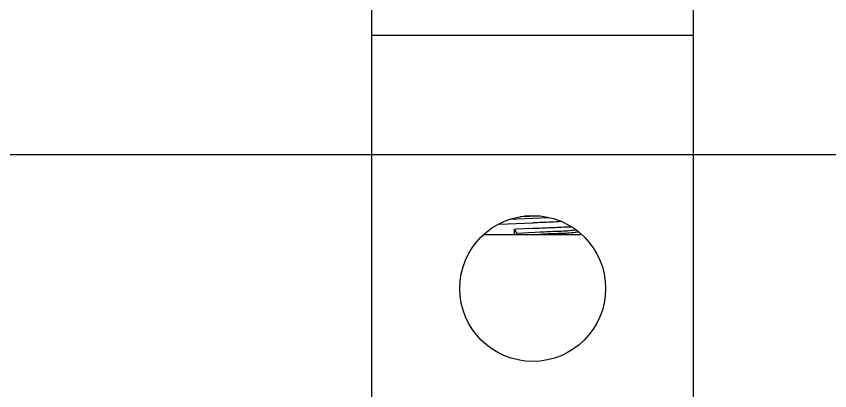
# Model space of a CAD drawing. Extents: x 1635833 to 4277885, y 16914845 to 35313750.
# Drawn here: x 2219725.4 to 2220163.4, y 17882594.2 to 17882795.7 of the extents above; entities that cross this region are included whole.
import ezdxf

# ---------------------------------------------------------------- set-up
doc = ezdxf.new("R2010")
doc.units = 0
doc.header["$LTSCALE"] = 1000
doc.header["$MEASUREMENT"] = 0
doc.layers.add('02___PRT_ALL_AXES', color=7, linetype='Continuous')
doc.layers.add('JZ_0', color=7, linetype='Continuous')

# ---------------------------------------------------------------- blocks, each defined once
blk = doc.blocks.new('抗震大样2')
at = {"color": 3, "linetype": 'Continuous'}
for p, q in [((3893, -3734.07), (3893, -3336.77)), ((4140.58, -3734.07), (4140.58, -3336.77)), ((3893, -3357.96), (4140.58, -3357.96))]:
    blk.add_line(p, q, dxfattribs=at)
at = {"color": 133, "linetype": 'Continuous'}
for p, q in [((4022.7, -3497.1), (4007.14, -3497.84)), ((3990.97, -3503.42), (4016.79, -3502.37)), ((4029.09, -3498.45), (3998.75, -3499.86)), ((4002.74, -3507.09), (4004.19, -3507.03)), ((4002.74, -3507.09), (4004.36, -3510.41)), ((4002.74, -3511.24), (4002.74, -3507.09)), ((4004.19, -3507.03), (4016.79, -3506.52)), ((4018.65, -3509.76), (4004.36, -3510.41)), ((4004.36, -3510.41), (4004.36, -3511.24)), ((4022.56, -3509.57), (4018.65, -3509.76)), ((3979.73, -3511.24), (4053.85, -3511.24))]:
    blk.add_line(p, q, dxfattribs=at)
for points, start_tangent, end_tangent in [([(4038.78, -3501.41), (4031.03, -3501.8), (4016.79, -3502.37)], (-0.998974, -0.045297), (-0.999209, -0.039757)), ([(4016.79, -3506.52), (4030.79, -3505.96), (4043.67, -3505.39), (4046.05, -3505.34)], (0.999209, 0.039757), (0.999806, 0.01971)), ([(4050.29, -3507.9), (4045.14, -3508.46), (4032.75, -3509.11), (4022.56, -3509.57)], (-0.996443, -0.084264), (-0.998762, -0.049735)), ([(4052.01, -3509.38), (4048.01, -3509.95), (4036.36, -3510.6), (4022.64, -3511.24)], (-0.995217, -0.097693), (-0.998972, -0.045338))]:
    blk.add_spline(points, degree=3, dxfattribs=dict(at, start_tangent=start_tangent, end_tangent=end_tangent))
at = {"layer": '02___PRT_ALL_AXES', "color": 3, "linetype": 'Continuous'}
blk.add_circle((4016.79, -3552.79), 56.08, dxfattribs=at)

msp = doc.modelspace()

# ---------------------------------------------------------------- linework, layer by layer
at = {"layer": 'JZ_0', "color": 8}
msp.add_line((2207006.753, 17882721.315), (2224239.742, 17882721.315), dxfattribs=at)

# ---------------------------------------------------------------- block references
at = {"xscale": 0.7, "yscale": 0.7, "zscale": 0.7}
msp.add_blockref('抗震大样2', (2217191.739, 17885136.195), dxfattribs=at)

doc.saveas('drawing.dxf')
